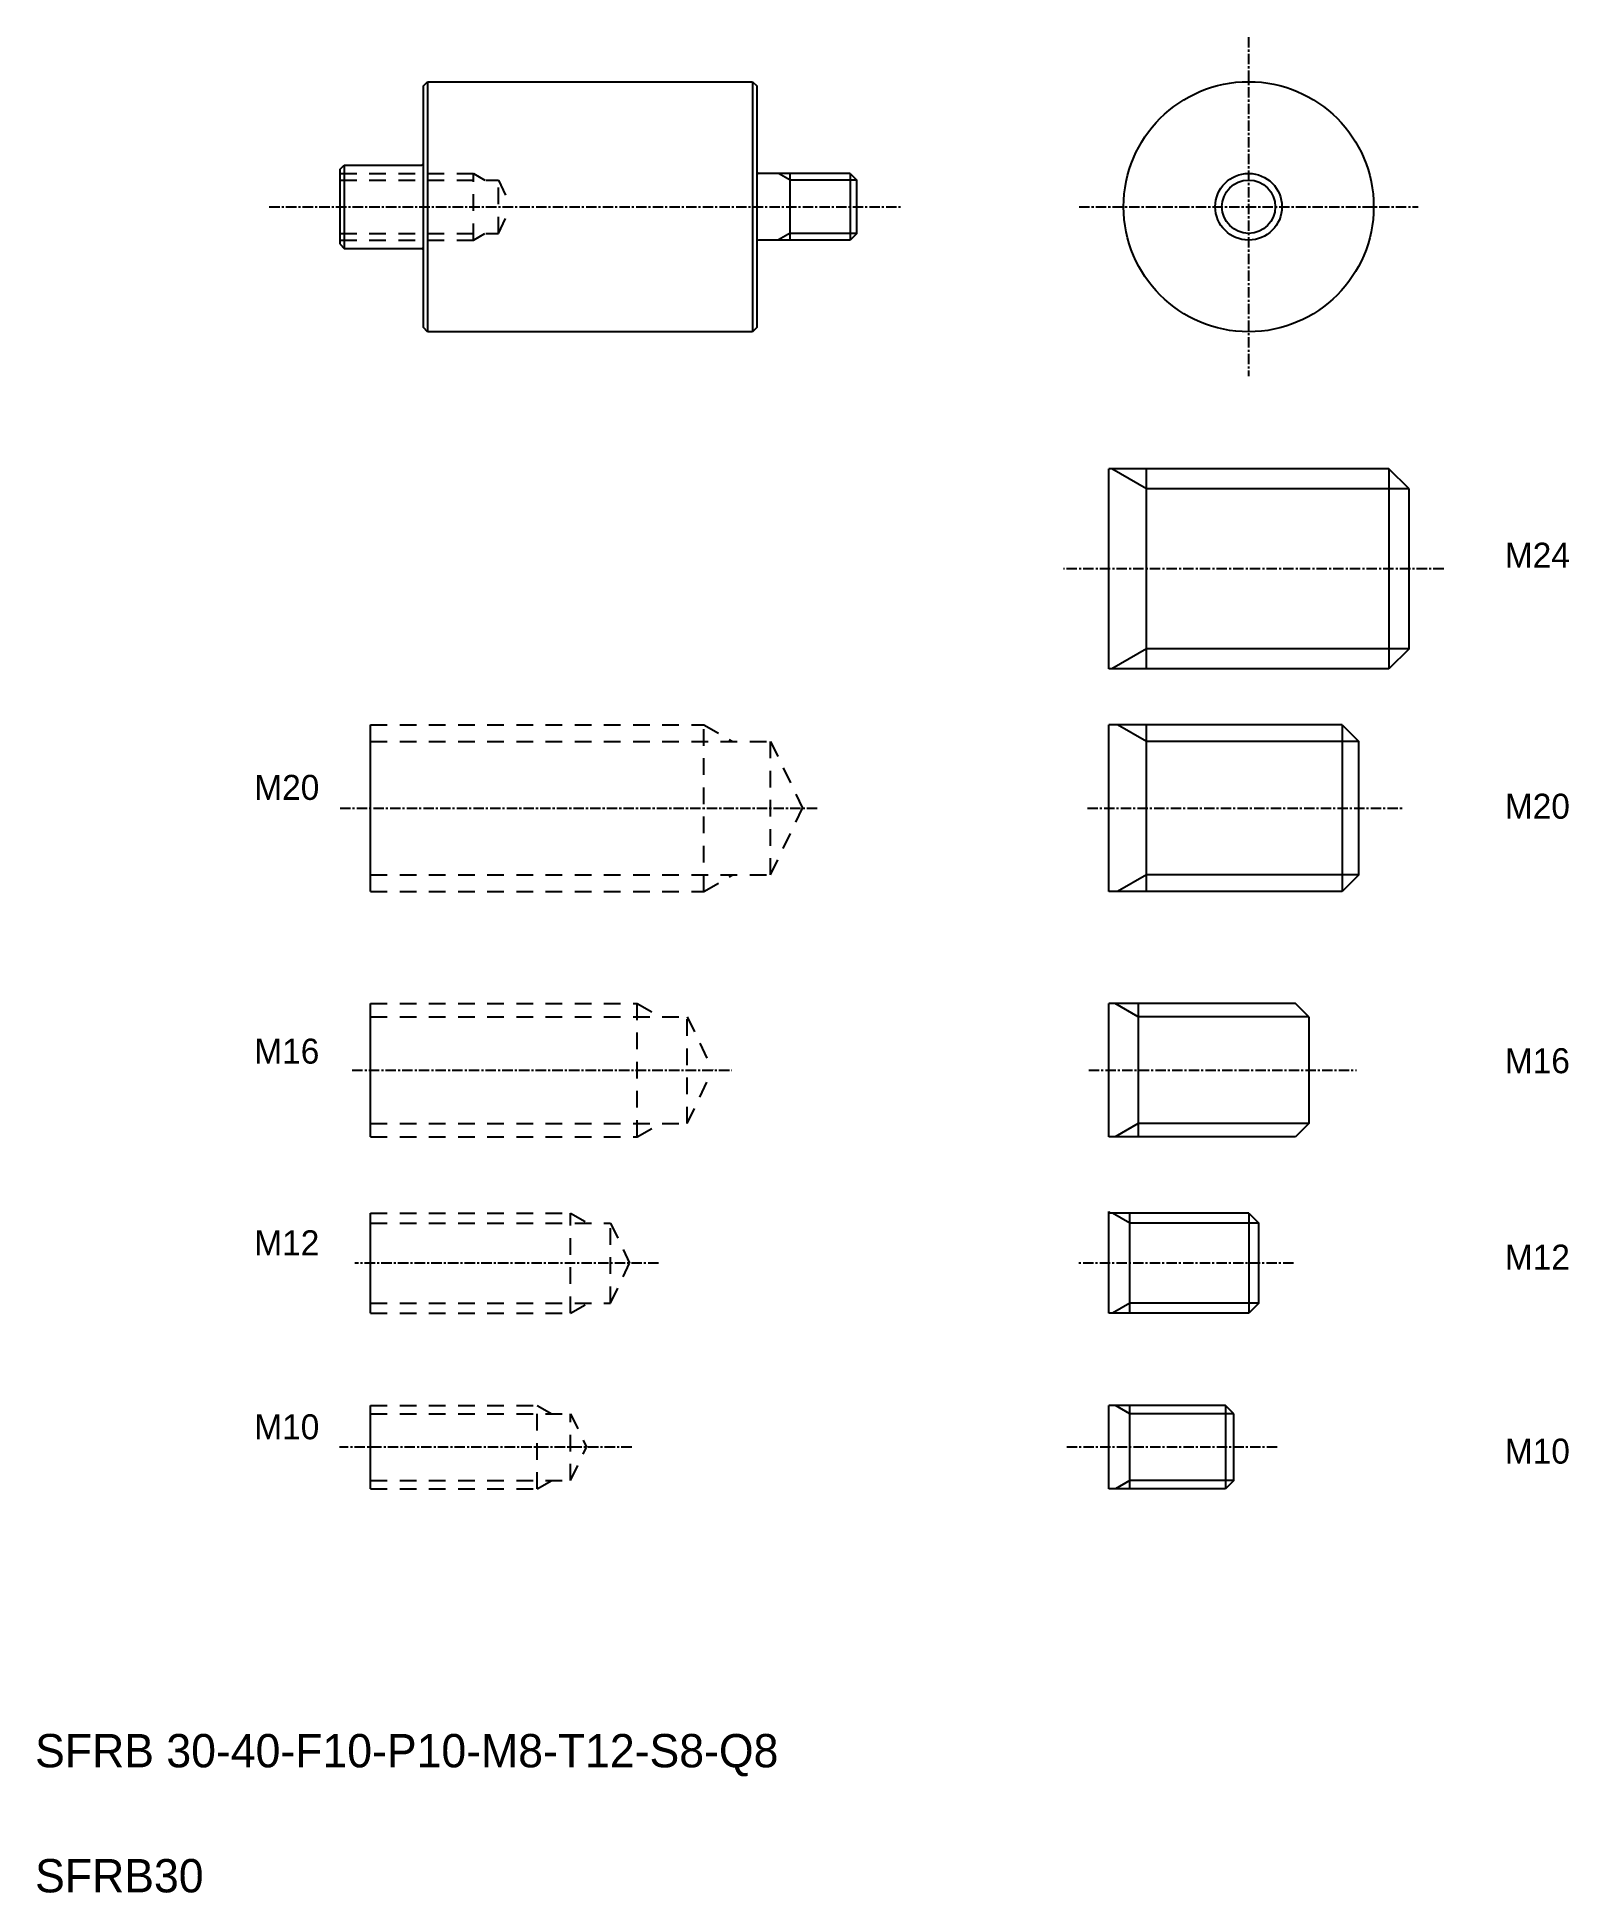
# Model space of a CAD drawing. Extents: x 70 to 253, y 21 to 243.
import ezdxf

# ---------------------------------------------------------------- set-up
doc = ezdxf.new("R2010")
doc.units = 0
doc.linetypes.add('CENTER', pattern=[2, 1.25, -0.25, 0.25, -0.25])
doc.linetypes.add('DASHED', pattern=[3.5, 2, -1.5])
doc.layers.get('0').update_dxf_attribs({"linetype": 'CONTINUOUS'})
doc.layers.add('CENTER', color=1, linetype='CENTER')

msp = doc.modelspace()

# ---------------------------------------------------------------- linework, layer by layer
for p, q in [((116.06, 237.65), (116.56, 238.15)), ((116.06, 208.65), (116.06, 237.65)), ((116.56, 238.15), (116.56, 208.15)), ((116.56, 238.15), (155.56, 238.15)), ((155.56, 238.15), (155.56, 208.15)), ((155.56, 238.15), (156.06, 237.65)), ((156.06, 237.65), (156.06, 208.65)), ((155.56, 230.65), (155.56, 230.65)), ((106.06, 227.65), (106.56, 228.15)), ((106.06, 218.65), (106.06, 227.65)), ((160.06, 219.15), (160.06, 227.15)), ((167.26, 227.15), (168.06, 226.35)), ((168.06, 219.95), (168.06, 226.35)), ((155.56, 223.15), (155.56, 223.15)), ((106.06, 218.65), (106.56, 218.15)), ((168.06, 219.95), (167.26, 219.15)), ((116.56, 208.15), (116.06, 208.65)), ((155.56, 208.15), (116.56, 208.15)), ((156.06, 208.65), (155.56, 208.15)), ((202.81, 167.71), (202.81, 191.71)), ((234.31, 189.31), (231.91, 191.71)), ((234.31, 170.11), (234.31, 189.31)), ((234.31, 170.11), (231.91, 167.71)), ((109.72, 141), (109.72, 161)), ((202.81, 141), (202.81, 161)), ((226.31, 161), (228.31, 159)), ((228.31, 143), (228.31, 159)), ((228.31, 143), (226.31, 141)), ((109.72, 111.58), (109.72, 127.58)), ((201.81, 127.58), (201.81, 111.58)), ((222.31, 125.98), (220.71, 127.58)), ((222.31, 125.98), (222.31, 113.18)), ((222.31, 113.18), (220.71, 111.58)), ((109.72, 90.43), (109.72, 102.43)), ((200.81, 90.43), (200.81, 102.43)), ((215.11, 102.43), (216.31, 101.23)), ((216.31, 91.63), (216.31, 101.23)), ((216.31, 91.63), (215.11, 90.43)), ((109.72, 69.35), (109.72, 79.35)), ((200.81, 69.35), (200.81, 79.35)), ((213.31, 78.35), (212.31, 79.35)), ((213.31, 70.35), (213.31, 78.35)), ((213.31, 70.35), (212.31, 69.35))]:
    msp.add_line(p, q)
at = {"color": 3, "linetype": 'DASHED'}
for p, q in [((106.06, 227.15), (122.06, 227.15)), ((122.06, 219.15), (122.06, 227.15)), ((122.06, 227.15), (123.45, 226.35)), ((106.06, 226.35), (125.06, 226.35)), ((125.06, 226.35), (126.58, 223.15)), ((125.06, 219.95), (125.06, 226.35)), ((125.06, 219.95), (126.58, 223.15)), ((106.06, 219.95), (125.06, 219.95)), ((106.06, 219.15), (122.06, 219.15)), ((122.06, 219.15), (123.45, 219.95)), ((109.72, 161), (149.72, 161)), ((149.72, 141), (149.72, 161)), ((149.72, 161), (153.18, 159)), ((109.72, 159), (157.72, 159)), ((157.72, 159), (161.53, 151)), ((157.72, 143), (157.72, 159)), ((157.72, 143), (161.53, 151)), ((109.72, 143), (157.72, 143)), ((149.72, 141), (153.18, 143)), ((109.72, 141), (149.72, 141)), ((109.72, 127.58), (141.72, 127.58)), ((141.72, 111.58), (141.72, 127.58)), ((141.72, 127.58), (144.49, 125.98)), ((109.72, 125.98), (147.72, 125.98)), ((147.72, 113.18), (147.72, 125.98)), ((147.72, 125.98), (150.76, 119.58)), ((147.72, 113.18), (150.76, 119.58)), ((109.72, 113.18), (147.72, 113.18)), ((109.72, 111.58), (141.72, 111.58)), ((141.72, 111.58), (144.49, 113.18)), ((109.72, 102.43), (133.72, 102.43)), ((133.72, 90.43), (133.72, 102.43)), ((133.72, 102.43), (135.79, 101.23)), ((109.72, 101.23), (138.52, 101.23)), ((138.52, 91.63), (138.52, 101.23)), ((138.52, 101.23), (140.8, 96.43)), ((138.52, 91.63), (140.8, 96.43)), ((109.72, 91.63), (138.52, 91.63)), ((133.72, 90.43), (135.79, 91.63)), ((109.72, 90.43), (133.72, 90.43)), ((109.72, 79.35), (129.72, 79.35)), ((109.72, 78.35), (133.72, 78.35)), ((129.72, 69.35), (129.72, 79.35)), ((129.72, 79.35), (131.45, 78.35)), ((133.72, 78.35), (135.62, 74.35)), ((133.72, 70.35), (133.72, 78.35)), ((133.72, 70.35), (135.62, 74.35)), ((109.72, 70.35), (133.72, 70.35)), ((109.72, 69.35), (129.72, 69.35)), ((129.72, 69.35), (131.45, 70.35))]:
    msp.add_line(p, q, dxfattribs=at)
at = {"color": 7, "linetype": 'CONTINUOUS'}
for p, q in [((106.56, 228.15), (115.86, 228.15)), ((167.26, 227.15), (156.26, 227.15)), ((106.56, 218.15), (115.86, 218.15)), ((167.26, 219.15), (156.26, 219.15)), ((231.91, 191.71), (198.31, 191.71)), ((231.91, 191.71), (231.91, 167.71)), ((231.91, 167.71), (198.31, 167.71)), ((226.31, 161), (198.31, 161)), ((226.31, 161), (226.31, 141)), ((226.31, 141), (198.31, 141)), ((220.71, 127.58), (198.31, 127.58)), ((220.71, 111.58), (198.31, 111.58)), ((215.11, 102.43), (198.31, 102.43)), ((215.11, 102.43), (215.11, 90.43)), ((215.11, 90.43), (198.31, 90.43)), ((212.31, 79.35), (198.31, 79.35)), ((212.31, 79.35), (212.31, 69.35)), ((212.31, 69.35), (198.31, 69.35))]:
    msp.add_line(p, q, dxfattribs=at)
at = {"color": 7}
for p, q in [((106.56, 228.15), (106.56, 218.15)), ((167.26, 227.15), (167.26, 219.15))]:
    msp.add_line(p, q, dxfattribs=at)
at = {"color": 3}
for p, q in [((160.06, 226.35), (158.67, 227.15)), ((160.06, 219.97), (158.67, 219.17))]:
    msp.add_line(p, q, dxfattribs=at)
at = {"color": 3, "linetype": 'CONTINUOUS'}
for p, q in [((168.06, 226.35), (160.06, 226.35)), ((168.06, 219.95), (160.06, 219.95)), ((202.81, 189.31), (198.65, 191.71)), ((234.31, 189.31), (202.81, 189.31)), ((202.81, 170.11), (198.65, 167.71)), ((234.31, 170.11), (202.81, 170.11)), ((202.81, 159), (199.35, 161)), ((228.31, 159), (202.81, 159)), ((202.81, 143), (199.35, 141)), ((228.31, 143), (202.81, 143)), ((201.81, 125.98), (199.04, 127.58)), ((222.31, 125.98), (201.81, 125.98)), ((201.81, 113.18), (199.04, 111.58)), ((222.31, 113.18), (201.81, 113.18)), ((200.81, 101.23), (198.73, 102.43)), ((216.31, 101.23), (200.81, 101.23)), ((200.81, 91.63), (198.73, 90.43)), ((216.31, 91.63), (200.81, 91.63)), ((200.81, 78.35), (199.08, 79.35)), ((213.31, 78.35), (200.81, 78.35)), ((200.81, 70.35), (199.08, 69.35)), ((213.31, 70.35), (200.81, 70.35))]:
    msp.add_line(p, q, dxfattribs=at)
at = {"linetype": 'CONTINUOUS'}
for p, q in [((198.31, 167.71), (198.31, 191.71)), ((198.31, 141), (198.31, 161)), ((198.31, 111.58), (198.31, 127.58)), ((198.31, 90.43), (198.31, 102.63)), ((198.31, 69.35), (198.31, 79.35))]:
    msp.add_line(p, q, dxfattribs=at)
msp.add_circle((215.07, 223.15), 15)
at = {"color": 7, "linetype": 'CONTINUOUS'}
msp.add_circle((215.07, 223.15), 4, dxfattribs=at)
at = {"color": 3, "linetype": 'CONTINUOUS'}
msp.add_circle((215.07, 223.15), 3.2, dxfattribs=at)
for centre, start, end in [((115.86, 228.35), 270, 0), ((156.26, 227.35), 180, 270), ((115.86, 217.95), 0, 90), ((156.26, 218.95), 90, 180)]:
    msp.add_arc(centre, 0.2, start, end)
at = {"linetype": 'CONTINUOUS'}
msp.add_arc((198.51, 102.63), 0.2, 180, 270, dxfattribs=at)
at = {"layer": 'CENTER', "color": 1, "linetype": 'CENTER'}
for p, q in [((215.07, 243.5), (215.07, 202.81)), ((97.57, 223.15), (173.48, 223.15)), ((194.73, 223.15), (235.42, 223.15)), ((238.47, 179.71), (192.84, 179.71)), ((106.06, 151), (163.49, 151)), ((195.72, 151), (233.57, 151)), ((107.52, 119.58), (153.08, 119.58)), ((195.88, 119.58), (228.02, 119.58)), ((144.26, 96.43), (107.84, 96.43)), ((220.45, 96.43), (194.47, 96.43)), ((141.05, 74.35), (105.99, 74.35)), ((218.49, 74.35), (193.07, 74.35))]:
    msp.add_line(p, q, dxfattribs=at)

# ---------------------------------------------------------------- texts
at = {"color": 7}
for s, p in [('M24', (245.81, 179.85)), ('M20', (95.77, 152)), ('M20', (245.81, 149.74)), ('M16', (95.77, 120.36)), ('M16', (245.81, 119.21)), ('M12', (95.77, 97.37)), ('M12', (245.81, 95.65)), ('M10', (95.77, 75.3)), ('M10', (245.81, 72.38))]:
    msp.add_text(s, height=3, dxfattribs=at).set_placement(p)
for s, p in [('SFRB 30-40-F10-P10-M8-T12-S8-Q8', (69.47, 35.95)), ('SFRB30', (69.47, 20.95))]:
    msp.add_text(s, height=4).set_placement(p)

doc.saveas('drawing.dxf')
